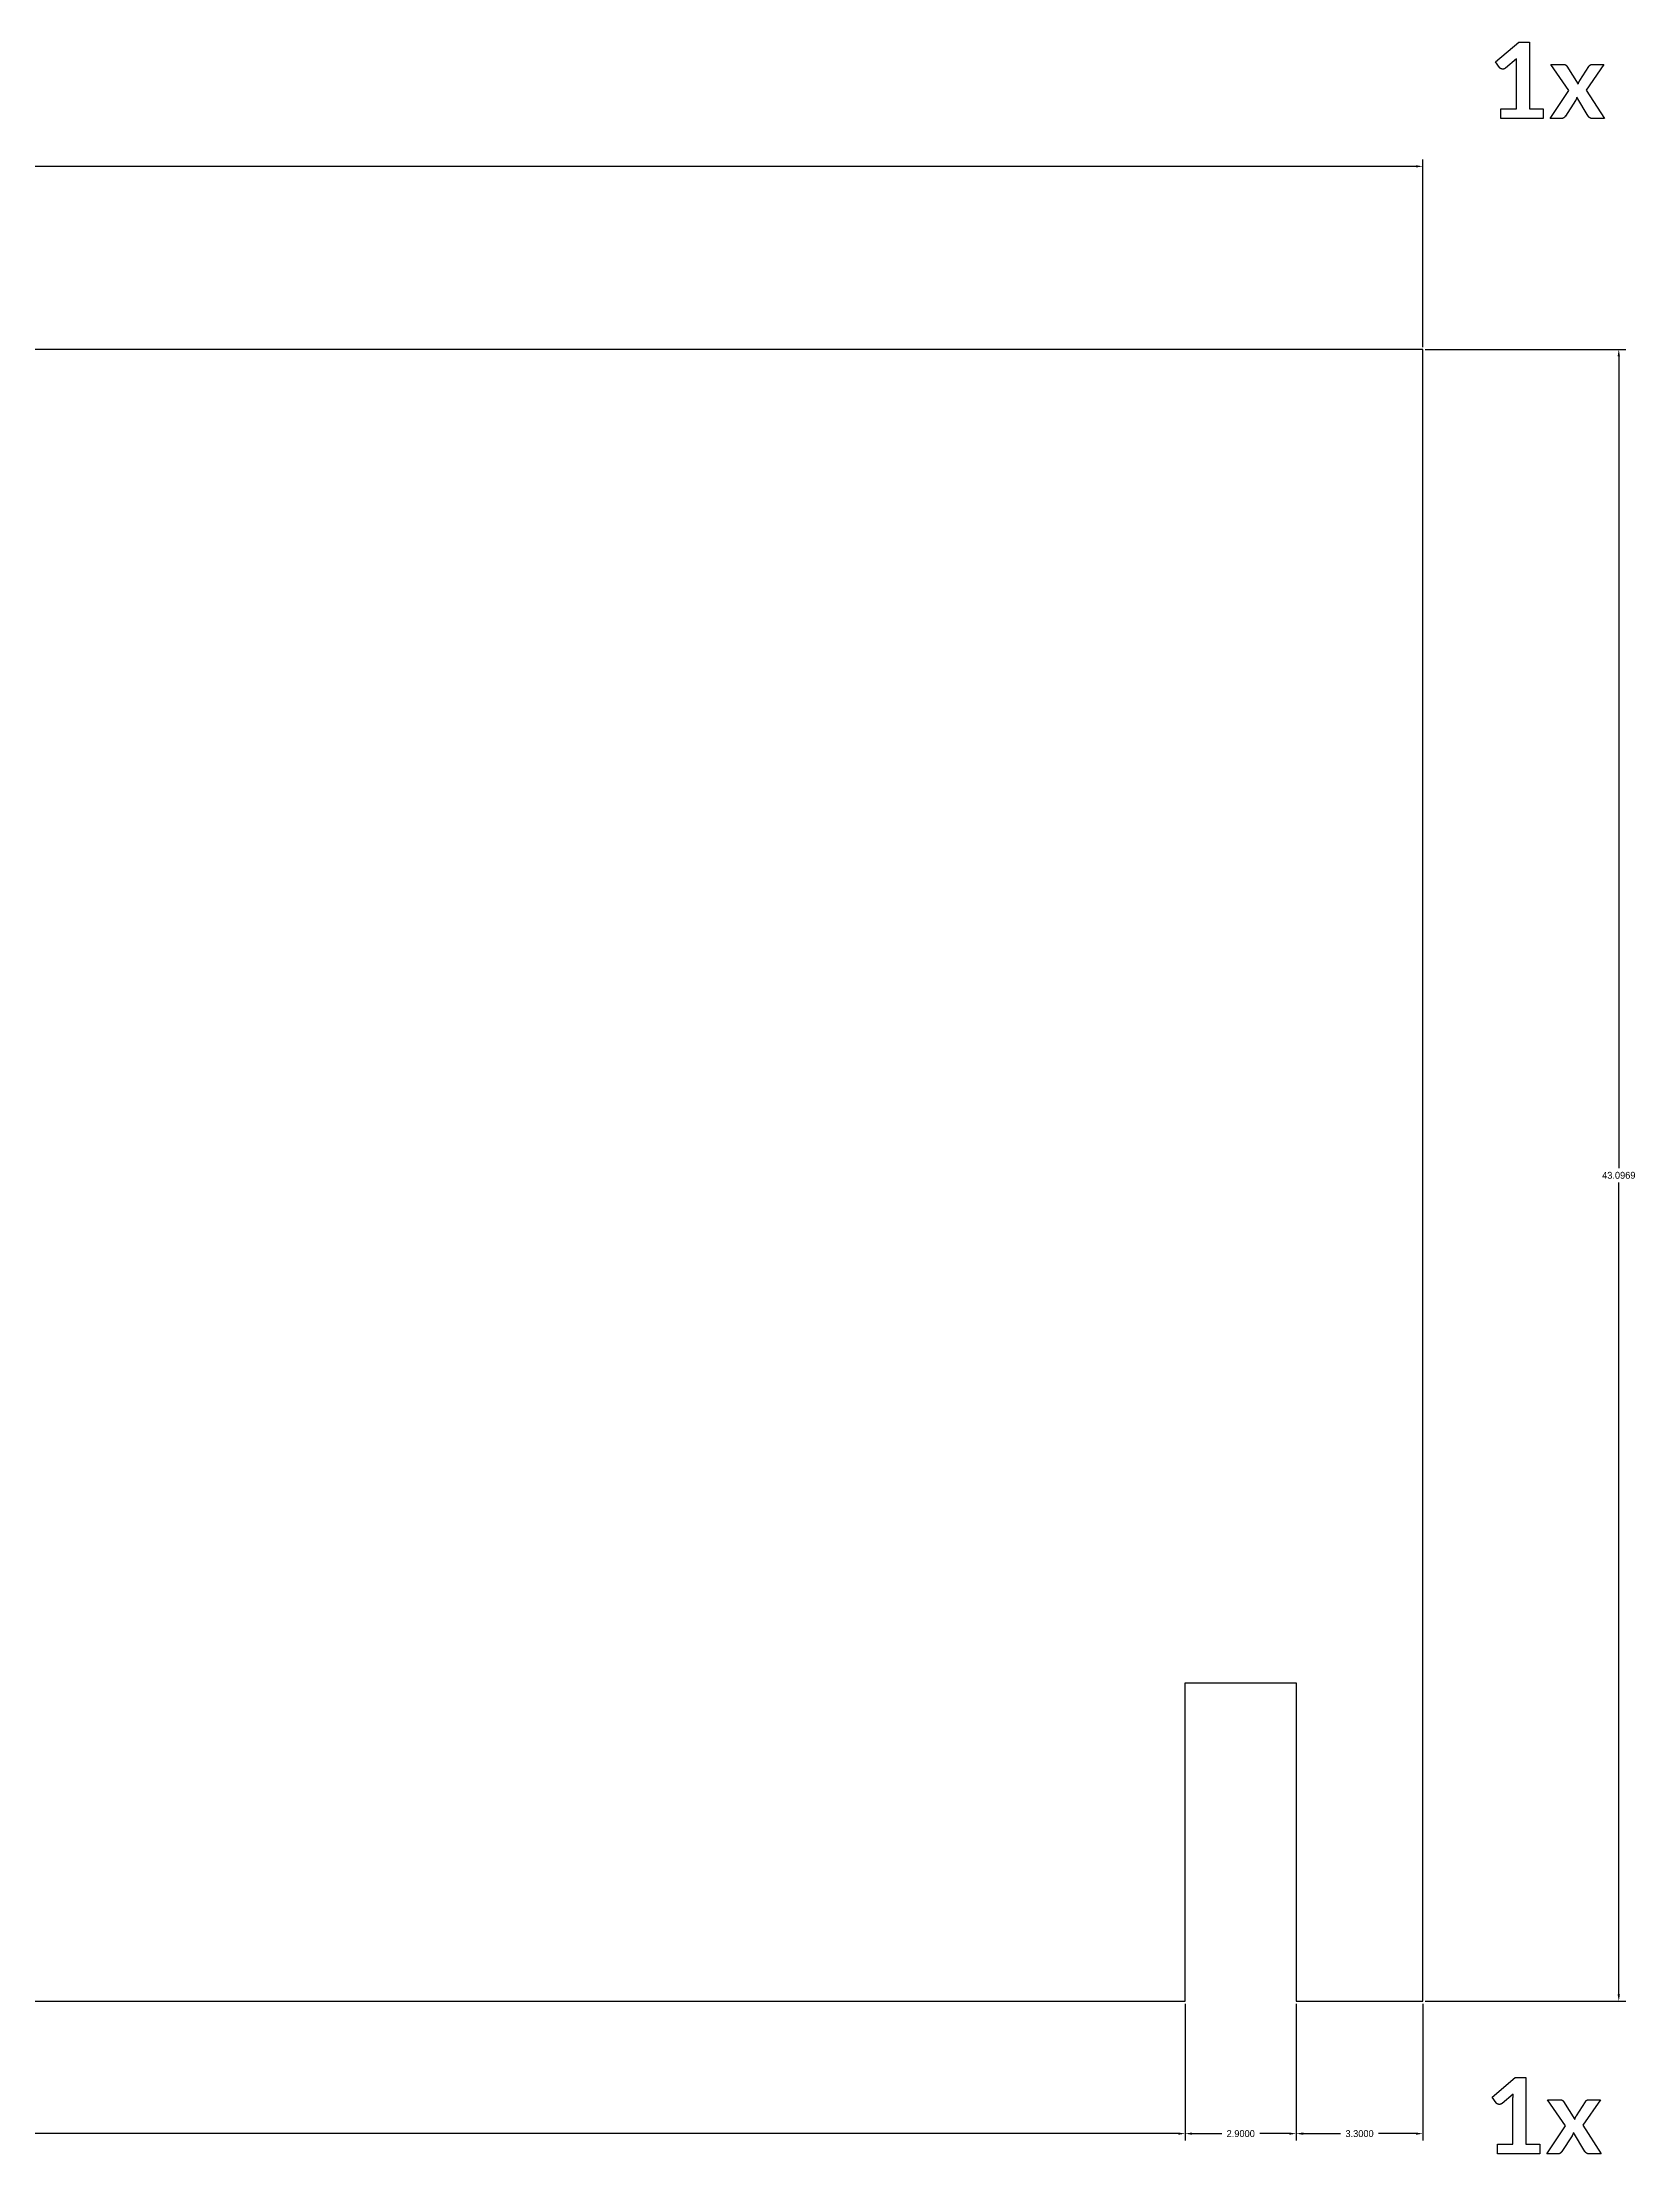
# Model space of a CAD drawing. Header units: millimetres. Extents: x -53 to 104, y -220 to 130.
# Drawn here: x 0.8 to 42.4, y -22.4 to 32.7 of the extents above; entities that cross this region are included whole.
import ezdxf

# ---------------------------------------------------------------- set-up
doc = ezdxf.new("R2010")
doc.units = ezdxf.units.MM
doc.header["$MEASUREMENT"] = 0
doc.layers.add('Standard', color=18, linetype='Continuous', true_color=0x000000)
doc.dimstyles.get("Standard").update_dxf_attribs({"dimtxt": 0.18, "dimasz": 0.18, "dimexe": 0.18, "dimexo": 0.0625, "dimgap": 0.09, "dimtad": 0, "dimtih": 1, "dimtoh": 1, "dimdec": 4, "dimzin": 0, "dimdsep": 46, "dimtxsty": 'Standard', "dimcen": 0.09, "dimadec": 0, "dimazin": 0, "dimtfac": 1, "dimtdec": 4, "dimtofl": 0, "dimtmove": 0, "dimatfit": 3, "dimfxl": 1, "dimtolj": 1, "dimtzin": 0, "dimarcsym": 0})

# ---------------------------------------------------------------- blocks, each defined once
blk = doc.blocks.new('*D73')
at = {"layer": 'Defpoints', "color": 0}
for p in [(-30.788, -18.46), (30.612, -18.46), (-30.788, -21.914)]:
    blk.add_point(p, dxfattribs=at)
at = {"layer": 'Standard', "color": 0, "lineweight": -2}
for p, q in [((-30.788, -18.523), (-30.788, -22.094)), ((30.612, -18.523), (30.612, -22.094)), ((-30.608, -21.914), (-0.645, -21.914)), ((30.432, -21.914), (0.469, -21.914))]:
    blk.add_line(p, q, dxfattribs=at)
at = {"layer": 'Standard', "color": 0}
for points in [[(-30.608, -21.884), (-30.608, -21.944), (-30.788, -21.914)], [(30.432, -21.944), (30.432, -21.884), (30.612, -21.914)]]:
    blk.add_solid(points, dxfattribs=at)
at = {"layer": 'Standard', "color": 0, "insert": (-0.088, -21.914), "char_height": 0.18, "attachment_point": 5}
blk.add_mtext('\\A1;61.4000', dxfattribs=at)
blk = doc.blocks.new('*D74')
at = {"layer": 'Defpoints', "color": 0}
for p in [(30.612, -18.46), (33.512, -18.46), (30.612, -21.914)]:
    blk.add_point(p, dxfattribs=at)
at = {"layer": 'Standard', "color": 0, "lineweight": -2}
for p, q in [((30.612, -18.523), (30.612, -22.094)), ((33.512, -18.523), (33.512, -22.094)), ((30.792, -21.914), (31.565, -21.914)), ((33.332, -21.914), (32.559, -21.914))]:
    blk.add_line(p, q, dxfattribs=at)
at = {"layer": 'Standard', "color": 0}
for points in [[(30.792, -21.884), (30.792, -21.944), (30.612, -21.914)], [(33.332, -21.944), (33.332, -21.884), (33.512, -21.914)]]:
    blk.add_solid(points, dxfattribs=at)
at = {"layer": 'Standard', "color": 0, "insert": (32.062, -21.914), "char_height": 0.18, "attachment_point": 5}
blk.add_mtext('\\A1;2.9000', dxfattribs=at)
blk = doc.blocks.new('*D75')
at = {"layer": 'Defpoints', "color": 0}
for p in [(33.512, -18.46), (36.812, -18.46), (33.512, -21.914)]:
    blk.add_point(p, dxfattribs=at)
at = {"layer": 'Standard', "color": 0, "lineweight": -2}
for p, q in [((33.512, -18.523), (33.512, -22.094)), ((36.812, -18.523), (36.812, -22.094)), ((33.692, -21.914), (34.665, -21.914)), ((36.632, -21.914), (35.658, -21.914))]:
    blk.add_line(p, q, dxfattribs=at)
at = {"layer": 'Standard', "color": 0}
for points in [[(33.692, -21.884), (33.692, -21.944), (33.512, -21.914)], [(36.632, -21.944), (36.632, -21.884), (36.812, -21.914)]]:
    blk.add_solid(points, dxfattribs=at)
at = {"layer": 'Standard', "color": 0, "insert": (35.162, -21.914), "char_height": 0.18, "attachment_point": 5}
blk.add_mtext('\\A1;3.3000', dxfattribs=at)
blk = doc.blocks.new('*D76')
at = {"layer": 'Defpoints', "color": 0}
for p in [(36.812, 24.637), (36.812, -18.46), (41.925, -18.46)]:
    blk.add_point(p, dxfattribs=at)
at = {"layer": 'Standard', "color": 0, "lineweight": -2}
for p, q in [((36.874, 24.637), (42.105, 24.637)), ((41.925, 24.457), (41.925, 3.272)), ((41.925, -18.28), (41.925, 2.904)), ((36.874, -18.46), (42.105, -18.46))]:
    blk.add_line(p, q, dxfattribs=at)
at = {"layer": 'Standard', "color": 0}
for points in [[(41.955, 24.457), (41.895, 24.457), (41.925, 24.637)], [(41.895, -18.28), (41.955, -18.28), (41.925, -18.46)]]:
    blk.add_solid(points, dxfattribs=at)
at = {"layer": 'Standard', "color": 0, "insert": (41.925, 3.088), "char_height": 0.18, "attachment_point": 5}
blk.add_mtext('\\A1;43.0969', dxfattribs=at)
blk = doc.blocks.new('*D77')
at = {"layer": 'Defpoints', "color": 0}
for p in [(36.812, 29.412), (-36.988, 24.637), (36.812, 24.637)]:
    blk.add_point(p, dxfattribs=at)
at = {"layer": 'Standard', "color": 0, "lineweight": -2}
for p, q in [((-36.988, 24.699), (-36.988, 29.592)), ((-36.808, 29.412), (-0.674, 29.412)), ((36.632, 29.412), (0.498, 29.412)), ((36.812, 24.699), (36.812, 29.592))]:
    blk.add_line(p, q, dxfattribs=at)
at = {"layer": 'Standard', "color": 0}
for points in [[(-36.808, 29.442), (-36.808, 29.382), (-36.988, 29.412)], [(36.632, 29.382), (36.632, 29.442), (36.812, 29.412)]]:
    blk.add_solid(points, dxfattribs=at)
at = {"layer": 'Standard', "color": 0, "insert": (-0.088, 29.412), "char_height": 0.18, "attachment_point": 5}
blk.add_mtext('\\A1;73.8000', dxfattribs=at)

msp = doc.modelspace()

# ---------------------------------------------------------------- linework, layer by layer
at = {"color": 54, "true_color": 0xb1941a}
msp.add_lwpolyline([(-36.98834, 24.63656), (-36.98835, -18.46039), (-33.68833, -18.46039), (-33.68833, -10.14865), (-30.78834, -10.14865), (-30.78834, -18.46039), (30.61168, -18.46039), (30.61167, -10.14865), (33.51167, -10.14865), (33.51167, -18.46039), (36.81166, -18.46039), (36.81166, 24.63655), (-36.98834, 24.63656)], dxfattribs=at)
at = {"layer": 'Standard'}
for p, q in [((38.70717, 32.13555), (39.31322, 32.65087)), ((39.31322, 32.65087), (39.59205, 32.65087)), ((39.59205, 32.65087), (39.59205, 30.91519)), ((38.81443, 31.98837), (38.70717, 32.13555)), ((39.25677, 32.21519), (38.97108, 31.97607)), ((39.25273, 30.91519), (39.25273, 32.07365)), ((40.61906, 31.38797), (40.15455, 32.07083)), ((40.15455, 32.07083), (40.48177, 32.07083)), ((40.56826, 32.02688), (40.86362, 31.55692)), ((40.90636, 31.64906), (41.14406, 32.02003)), ((41.53439, 32.07083), (41.07128, 31.40309)), ((41.22229, 32.07083), (41.53439, 32.07083)), ((41.07128, 31.40309), (41.55354, 30.66095)), ((38.85011, 30.66095), (38.85011, 30.91519)), ((38.85011, 30.91519), (39.25273, 30.91519)), ((39.59205, 30.91519), (39.94951, 30.91519)), ((39.94951, 30.91519), (39.94951, 30.66095)), ((40.1354, 30.66095), (40.61906, 31.38797)), ((40.79507, 31.13232), (40.53116, 30.72426)), ((41.12894, 30.72426), (40.83076, 31.21478)), ((39.94951, 30.66095), (38.85011, 30.66095)), ((40.43902, 30.66095), (40.1354, 30.66095)), ((41.55354, 30.66095), (41.22652, 30.66095)), ((38.61883, -20.96451), (39.22488, -20.44919)), ((39.16843, -20.88487), (38.88274, -21.12398)), ((39.22488, -20.44919), (39.50371, -20.44919)), ((39.50371, -20.44919), (39.50371, -22.18487)), ((38.72609, -21.11169), (38.61883, -20.96451)), ((39.1644, -22.18487), (39.1644, -21.0264)), ((40.53073, -21.71209), (40.06621, -21.02923)), ((40.06621, -21.02923), (40.39343, -21.02923)), ((40.47992, -21.07318), (40.77528, -21.54314)), ((40.81803, -21.451), (41.05573, -21.08003)), ((41.44605, -21.02923), (40.98295, -21.69697)), ((41.13395, -21.02923), (41.44605, -21.02923)), ((40.04706, -22.43911), (40.53073, -21.71209)), ((40.70674, -21.96773), (40.44282, -22.3758)), ((41.04061, -22.3758), (40.74242, -21.88527)), ((40.98295, -21.69697), (41.4652, -22.43911)), ((38.76178, -22.43911), (38.76178, -22.18487)), ((38.76178, -22.18487), (39.1644, -22.18487)), ((39.86117, -22.43911), (38.76178, -22.43911)), ((39.50371, -22.18487), (39.86117, -22.18487)), ((39.86117, -22.18487), (39.86117, -22.43911)), ((40.35069, -22.43911), (40.04706, -22.43911)), ((41.4652, -22.43911), (41.13819, -22.43911))]:
    msp.add_line(p, q, dxfattribs=at)
for points in [[(38.83902, 31.96579), (38.82249, 31.97607), (38.81443, 31.98837)], [(38.87683, 31.95138), (38.85556, 31.95551), (38.83902, 31.96579)], [(38.97108, 31.97607), (38.94628, 31.95672), (38.92219, 31.95198)], [(39.25273, 32.07365), (39.25273, 32.1424), (39.25677, 32.21519)], [(40.48177, 32.07083), (40.51886, 32.07083), (40.53671, 32.06055)], [(40.53671, 32.06055), (40.55455, 32.05027), (40.56826, 32.02688)], [(41.14406, 32.02003), (41.17431, 32.07083), (41.22229, 32.07083)], [(38.92219, 31.95198), (38.8981, 31.94724), (38.87683, 31.95138)], [(40.86362, 31.55692), (40.87874, 31.6037), (40.90636, 31.64906)], [(40.81493, 31.17073), (40.80596, 31.15007), (40.79507, 31.13232)], [(40.83076, 31.21478), (40.8239, 31.1914), (40.81493, 31.17073)], [(40.49406, 30.68091), (40.47209, 30.66095), (40.43902, 30.66095)], [(40.53116, 30.72426), (40.51604, 30.70087), (40.49406, 30.68091)], [(41.16675, 30.68021), (41.14406, 30.69946), (41.12894, 30.72426)], [(41.22652, 30.66095), (41.18943, 30.66095), (41.16675, 30.68021)], [(39.1644, -21.0264), (39.1644, -20.95765), (39.16843, -20.88487)], [(38.75069, -21.13427), (38.73416, -21.12398), (38.72609, -21.11169)], [(38.78849, -21.14868), (38.76722, -21.14455), (38.75069, -21.13427)], [(38.83385, -21.14808), (38.80976, -21.15282), (38.78849, -21.14868)], [(38.88274, -21.12398), (38.85795, -21.14334), (38.83385, -21.14808)], [(40.39343, -21.02923), (40.43053, -21.02923), (40.44837, -21.03951)], [(40.44837, -21.03951), (40.46621, -21.04979), (40.47992, -21.07318)], [(40.77528, -21.54314), (40.79041, -21.49636), (40.81803, -21.451)], [(41.05573, -21.08003), (41.08597, -21.02923), (41.13395, -21.02923)], [(40.72659, -21.92933), (40.71762, -21.94999), (40.70674, -21.96773)], [(40.74242, -21.88527), (40.73557, -21.90866), (40.72659, -21.92933)], [(40.40573, -22.41915), (40.38375, -22.43911), (40.35069, -22.43911)], [(40.44282, -22.3758), (40.4277, -22.39919), (40.40573, -22.41915)], [(41.07841, -22.41985), (41.05573, -22.4006), (41.04061, -22.3758)], [(41.13819, -22.43911), (41.10109, -22.43911), (41.07841, -22.41985)]]:
    msp.add_open_spline(points, degree=2, dxfattribs=at)

# ---------------------------------------------------------------- dimensions: what is measured, and where the dimension line sits
for base, p1, p2, picture, middle in [((36.81166, 29.41158), (-36.98834, 24.63656, 0), (36.81166, 24.63655, 0), '*D77', (-0.08834, 29.41158)), ((-30.78834, -21.91448), (30.61168, -18.46039, 0), (-30.78834, -18.46039, 0), '*D73', (-0.08833, -21.91448)), ((30.61168, -21.91448), (33.51167, -18.46039, 0), (30.61168, -18.46039, 0), '*D74', (32.06167, -21.91448)), ((33.51167, -21.91448), (36.81166, -18.46039, 0), (33.51167, -18.46039, 0), '*D75', (35.16166, -21.91448))]:
    dim = msp.add_linear_dim(base=base, p1=p1, p2=p2, dimstyle='Standard', dxfattribs=at)
    dim.commit()
    dim.dimension.update_dxf_attribs({"geometry": picture, "text_midpoint": middle})
dim = msp.add_linear_dim(base=(41.9249, -18.46039), p1=(36.81166, 24.63655, 0), p2=(36.81166, -18.46039, 0), angle=90, dimstyle='Standard', dxfattribs=at)
dim.commit()
dim.dimension.update_dxf_attribs({"geometry": '*D76', "text_midpoint": (41.9249, 3.08808)})

doc.saveas('drawing.dxf')
